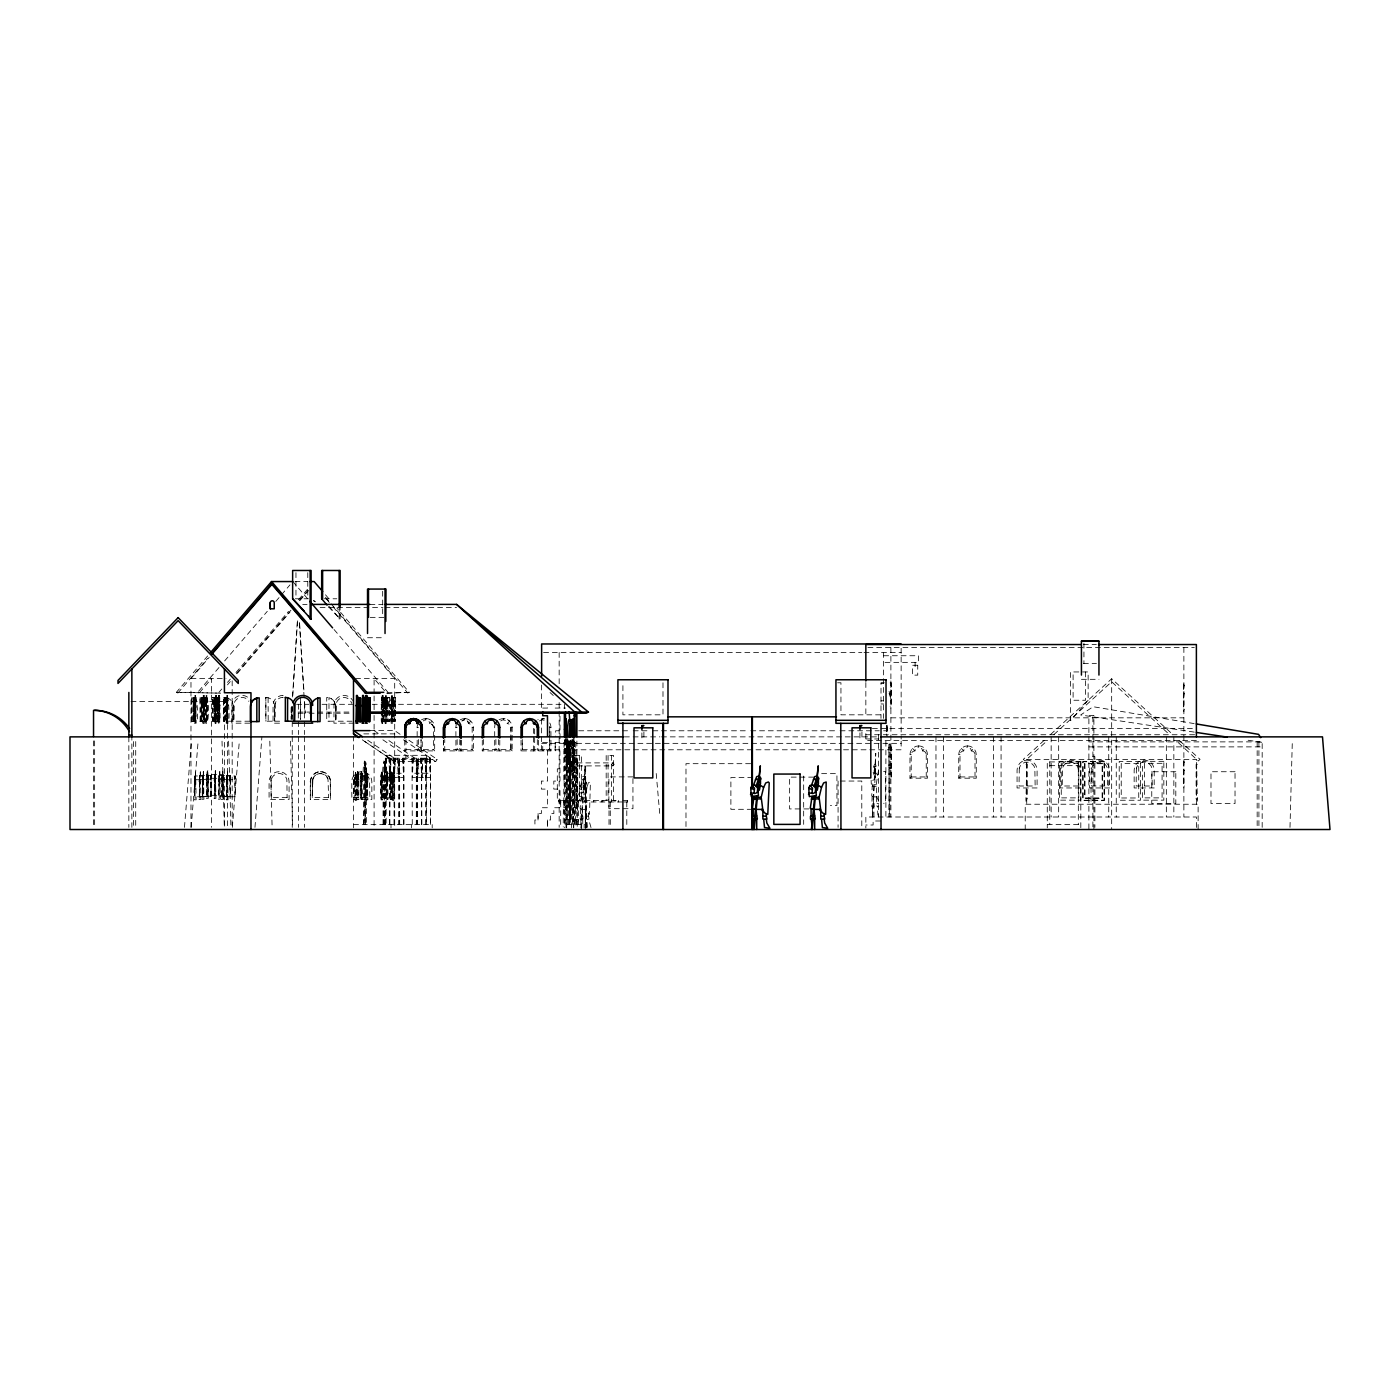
<?xml version="1.0" encoding="UTF-8"?>
<svg xmlns="http://www.w3.org/2000/svg" width="1400" height="1400" viewBox="0 0 1400 1400"><rect width="100%" height="100%" fill="white"/><g stroke="black" fill="none" stroke-linecap="round" stroke-linejoin="round"><path stroke-width="0.75" stroke-dasharray="5 3.75" d="M585.707 781.41L585.673 778.907L584.36 778.907M585.655 771.12L585.673 765.835L585.497 792.242C585.27 806.523 584.867 774.41 585.62 790.195L585.567 788.742M585.34 829.517L585.48 795.883M193.095 706.195C194.775 681.327 199.832 716.538 196.56 721.21L193.095 721.21M194.442 705.512L195.633 695.38L196.175 723.17L194.32 723.17L194.32 705.39L196.56 705.512M194.303 782.023L195.597 772.012L196.157 799.803L194.303 799.803L195.597 772.012M195.072 705.39L195.633 695.38M199.062 781.76L200.357 771.75L200.918 799.54L199.062 799.54L200.357 771.75M202.072 781.462L203.367 771.452L203.928 799.242L202.072 799.242L202.912 778.767M202.755 705.512L202.668 702.8M202.93 706.195L203.403 697.428L203.403 723.17M203.403 705.39L203.945 695.38L202.825 701.365M205.748 701.365L206.885 695.38L207.428 723.17L205.572 723.17L205.59 702.8M206.325 705.39L206.885 695.38M208.303 777.962L208.32 798.332L206.482 798.332C206.202 765.625 208.53 757.067 208.075 796.512L199.412 796.512L199.553 775.863L207.865 775.722L207.987 778.837M207.655 779.485L207.655 778.505M210.665 796.215L210.665 778.207M210.735 779.188L210.7 777.315M213.745 706.58L214.112 698.11L215.74 697.812L215.722 723.17M214.077 780.553L215.373 770.543L215.933 798.332L214.077 798.332L215.373 770.543M215.25 721.595L215.25 697.428L216.773 697.34L216.825 723.17L214.97 723.17L215.005 702.8M215.25 706.58L215.058 700.385M215.075 777.298L215.145 795.305M215.722 705.39L216.282 695.38L215.215 699.702M216.685 706.58L217.035 698.11L218.662 697.812L218.645 723.17M218.138 699.702L219.205 695.38L219.748 723.17L217.91 723.17L217.928 702.8M218.645 705.39L219.205 695.38M218.487 781.462L219.782 771.452L220.325 799.242L218.487 799.242L219.782 771.452M221.498 781.76L222.793 771.75L223.335 799.54L221.498 799.54L222.793 771.75M222.688 777.298L222.67 795.305L223.072 777.298M226.345 705.512L226.31 700.385M226.502 706.58C227.36 678.738 230.3 719.793 228.48 721.21M226.257 782.023L227.553 772.012L228.095 799.803L226.257 799.803L227.08 777.017M226.975 705.39L227.535 695.38L226.345 703.308M226.993 799.803L227.08 778.207M227.588 705.512L228.025 697.34M230.09 778.505L230.09 796.512M234.85 796.775L234.85 778.767M234.92 779.747L235.043 775.985L226.8 775.985L226.59 796.775L235.252 796.775L235.043 777.245M356.703 798.14L354.567 798.14C353.658 799.33 354.445 760.27 356.685 780.238M358.523 774.9L357.053 773.815L356.808 800.1L354.953 800.1L355.512 772.293L356.632 778.295M362.442 797.195L360.308 797.195L360.745 773.325L362.215 774.392M361.252 771.347L362.547 799.137L360.692 799.137L361.252 771.347L362.39 777.35M361.445 799.137L361.463 778.767M361.55 781.497L361.533 776.352M363.475 824.512L363.475 775.827C361.988 763.508 366.642 752.325 366.502 772.782M364.088 824.512L364.805 762.947L366.17 764.785M365.015 771.942L365.12 824.512M367.797 797.843L365.662 797.843L366.1 773.972L367.57 775.058M366.608 772.012L367.902 799.803L366.047 799.803L366.608 772.012L367.727 777.997M382.9 799.803L381.045 799.803C380.205 765.31 383.565 761.548 382.795 797.843L380.66 797.843C381.5 800.503 378.91 766.395 382.655 776.335M381.238 709.485L381.675 697.392L383.162 698.477M381.797 799.803L381.815 779.433M382.41 702.852L382.392 723.222M381.902 782.145L381.605 772.012M382.498 705.565L382.935 695.415L381.902 696.762L381.64 709.38M383.075 824.512L383.075 776.178C381.43 764.61 386.295 751.678 386.085 772.468M383.688 824.512L383.88 760.97M384.16 706.23C382.515 695.415 388.623 695.957 386.575 706.615M384.58 824.512L384.685 768.653M385.648 706.23L385.77 702.852M388.15 797.195L386.015 797.195C385.507 799.75 385.42 762.178 388.08 777.35M386.942 771.347L388.255 799.137L386.4 799.137L386.942 771.347L388.132 779.275M387.52 706.23L387.87 697.778L389.498 697.48L389.375 708.452M387.257 781.497L387.17 778.767M389.025 706.23L389.498 697.48M390.092 781.865L391.387 771.855L391.755 798.14L393.89 798.14C395.658 797.142 392.963 756.648 391.755 782.442L393.89 782.442M390.723 709.485C389.322 700.367 393.033 689.798 392.683 706.615M390.863 779.275L390.845 799.645M390.95 781.988L391.002 774.778M392.892 800.1L392.91 779.73M392.998 782.442L392.963 777.315M393.627 706.23L393.977 697.778L395.605 697.48L395.483 708.452M395.132 706.23L395.605 697.48M565.985 827.61L567 738.71M566.86 764.418L566.738 752.762A44.992 2.467 -90 0 1 566.983 741.913M586.548 827.855L586.548 824.512L566.09 824.512L566.265 760.2A16.293 0.893 -90 0 1 566.895 748.668L567.017 746.428A16.293 0.893 -90 0 1 567.105 742.49M567.577 819.508L567.508 760.2A16.293 0.893 -90 0 1 568.137 748.668L567 748.405M567.613 746.883L567.087 754.67M567.577 764.365L568.26 746.428A16.293 0.893 -90 0 1 568.347 742.49M567.245 752.483L567.683 743.365M569.887 764.418L569.905 760.655L570.01 824.512L570.133 763.858L568.75 763.7L568.75 752.762A44.992 2.467 90 0 1 568.995 741.913M569.222 763.98L569.293 754.233A39.305 2.152 -90 0 1 569.66 740.495L569.887 746.883M569.485 764.295L569.555 755.51A34.387 1.89 90 0 1 570.045 740.093M569.73 763.98L569.712 753.812A40.95 2.24 -90 0 1 570.097 739.48M570.133 763.858L570.08 753.183A43.4 2.38 -90 0 1 570.308 742.7M585.812 810.197L586.11 782.005L586.075 814.433L585.9 812.77L585.742 809.392L587.51 827.54L588.613 827.54M585.462 799.032L585.322 796.617M585.13 794.517L585.55 792.242M585.305 785.242L585.585 776.055M194.495 701.365L194.6 721.21M202.773 703.308L202.72 700.385M202.843 778.872L203.367 771.452M202.982 779.1L203.105 775.985L194.862 775.985L194.653 796.775L203.315 796.775L203.298 778.767M205.66 700.385L205.852 721.21M205.87 703.92L206.325 697.428L206.325 723.17M207.725 778.837L207.69 777.613M215.268 704.305L215.74 697.812M215.145 777.63L215.093 776.405M217.98 700.385L218.173 721.595M218.19 704.305L218.662 697.812M222.74 777.63L222.705 776.405M230.16 778.837L230.3 775.722L222.04 775.722L221.83 796.512L230.493 796.512L230.44 779.485M355.828 780.238L356.265 772.293M357.875 779.782C358.243 751.782 355.67 801.308 357 799.645L358.855 799.645L358.855 781.865L356.615 781.988M366.922 779.94L367.36 772.012M385.665 703.972L385.822 700.438M385.875 703.36L385.928 701.418M387.275 779.275L387.223 776.352M391.93 700.438L391.965 709.485M391.983 703.36L391.65 695.415L392.84 703.36M566.86 760.655L566.93 757.137M566.895 760.847L567.053 754.128M568.365 746.883L568.558 740.355M365.12 772.468L365.225 765.258M585.428 786.258L585.55 778.925L585.392 779.8M585.428 781.41L585.06 778.907M1289.995 827.365L1292.322 741.178M384.808 765.503L384.685 776.3L383.688 776.3M194.653 701.803L194.565 699.702M207.742 778.225L207.865 775.722L207.952 777.718M210.752 777.928L210.875 775.425L202.615 775.425L202.423 796.215L211.085 796.215L211.067 778.207M215.145 701.365L215.145 698.303M218.067 701.365L218.067 698.303M215.162 777.017L215.285 774.515L215.39 777.017M222.758 777.017L222.88 774.515L207.025 774.515L206.815 795.305L223.09 795.305L223.09 778.278L207.567 778.278M227.115 777.315L227.553 772.012M227.01 779.747L227.29 775.425L219.03 775.425L218.82 796.215L227.483 796.215M230.178 778.225L230.3 775.722L230.405 778.225M234.938 778.488L235.043 775.985L235.252 779.747L227.343 779.747M355.512 772.293L355.81 798.14M357.56 771.855L357.858 797.685M361.62 777.35L362.005 771.347M382.55 701.418L382.935 697.392M381.973 777.997L382.34 772.012M385.717 701.855L386.295 695.415L386.733 703.36M387.31 777.35L387.695 771.347M391.02 777.84L391.387 771.855M393.067 778.295L392.683 772.293L393.75 776.633M567.718 743.75L567.805 740.355M365.19 769.335L365.82 760.97M581.997 809.392L580.038 808.255L581.613 795.935C585.253 797.352 584.517 789.11 581.63 793.538L581.455 788.218L579.915 785.505L581.718 784.98L583.345 788.218M565.653 739.567L565.582 757.523L565.653 756.017M573.282 756.017L573.212 757.523L573.282 739.567M585.673 781.515L585.567 786.258L585.48 784.7M872.637 780.343L874.23 779.712L875.77 753.322L874.825 782.95L873.005 783.405L872.218 786.52L871.727 795.725L873.32 796.863M872.707 817.005L874.37 783.352M872.322 817.005L874.003 783.352M581.157 796.617L579.477 796.617L578.988 794.517L579.915 785.505M386.4 758.222L385.578 773.238L398.562 773.238L399.385 758.222L399.438 824.512M386.627 758.222L385.578 777.49L398.562 777.49L399.63 758.222L399.683 824.512M389.83 773.238L390.652 758.222M390.933 758.222L389.83 777.49L388.815 758.222M390.11 777.49L391.178 758.222M394.31 773.238L395.132 758.222M394.31 777.49L395.412 758.222M413.088 758.222L412.265 773.238L416.517 773.238L417.34 758.222L417.392 824.512M413.332 758.222L412.265 777.49L416.517 777.49L417.567 758.222L417.62 824.512M417.62 773.238L418.442 758.222M417.62 777.49L418.688 758.222M421.873 777.49L422.94 758.222L421.838 777.49L420.543 758.222M426.895 758.222L426.072 773.238L425.32 758.222M427.14 758.222L426.072 777.49L425.023 758.222M580.86 827.872L582.82 795.883M583.1 792.242L584.972 765.835L583.572 792.242M581.245 829.517L583.275 795.883M291.812 707.77L291.655 713.23L292.005 707.875M292.495 697.008L297.447 619.465M292.775 695.695L297.588 620.322M384.877 766.885L385.385 760.97M194.74 700L194.653 698.425M202.895 699.702L203.21 697.34L203.63 703.308M205.817 699.702L206.01 697.62M203.018 777.98L203.105 775.985L203.227 778.488M215.18 776.51L215.285 774.515M222.775 776.51L222.88 774.515L223.002 777.017M227.132 776.528L227.343 775.565L227.412 777.928M361.69 775.67L362.005 773.325M385.787 700.035L386.295 695.415M392.105 699.755L392.402 697.392M387.38 775.67L387.695 773.325M393.137 776.633L393.435 772.293M874.895 766.395L873.635 773.745M585.445 810.005L585.41 816.69L585.27 808.815M254.975 827.365L261.905 736.872M184.468 827.365L191.468 741.178M191.153 827.365L198.135 741.178M232.348 827.365L239.33 741.178M583.905 778.925L582.365 786.258M878.745 801.185L877.03 797.685L876.19 784.77L878.483 770.403M585.27 816.077L585.34 819.105L585.48 815.815M385.035 764.785L385.385 762.947L384.387 762.947L384.685 824.512M249.865 721.21L233.765 721.21L234.132 703.308A8.05 8.032 -90 0 1 248.85 701.365M275.345 703.308L275.047 721.21L283.098 721.21M287.158 797.51L271.005 797.51L271.285 779.608A8.05 8.032 -90 0 1 286.877 779.608L287.105 797.51M271.075 781.812L271.355 779.608M328.685 797.51L312.217 797.51L312.498 779.608A8.05 8.032 -90 0 1 328.02 779.608L328.615 797.51M312.27 781.812L312.795 779.608A8.05 8.032 -90 0 1 328.387 779.608L328.685 781.812M312.865 779.608L312.27 797.51M352.03 721.21L335.86 721.21L336.227 703.308A8.05 8.032 -90 0 1 351.68 703.308M354.078 779.608L353.727 797.51L369.88 797.51L369.53 779.608A8.05 8.032 -90 0 0 354.007 779.608M194.827 698.6L194.88 697.34L195.09 698.425M204.662 698.985C197.4 691.548 204.278 721.21 201.425 721.21L207.812 721.21C210.998 689.115 201.162 691.163 204.347 721.21M215.303 698.425L215.53 697.34L215.67 701.803M218.225 698.425L219.695 697.34L220.15 721.21L218.015 721.21M210.91 776.773L210.875 775.425L210.998 777.928M226.975 723.17L226.993 697.812L225.487 697.812L224.998 721.595L226.993 721.595M226.748 698.985L226.993 697.812M356.037 775.355L356.265 774.27M358.085 774.9L358.312 773.815M385.892 698.653L386.295 697.392M382.13 775.058L382.34 773.972M391.195 799.645L391.387 773.815L390.145 773.815L389.707 781.988L391.947 781.865L391.877 776.86M393.225 775.355L393.435 774.27M365.453 764.628L365.82 762.947M871.133 780.343L871.273 784.105L872.637 784.105M578.988 794.517L579.337 792.872L581.157 792.872M580.825 785.242L582.75 776.633L584.08 776.055M586.005 813.697L585.812 816.077M586.985 787.343L585.497 797.282L586.512 810.197L589.505 814.433L590.38 782.915L589.855 782.005L588.28 782.933L586.985 787.343L584.605 784.91L585.375 781.515M565.267 769.142L569.625 758.625L565.372 771.155M572.898 770.595L577.255 758.082M586.005 827.54L586.005 816.218M194.95 721.21L195.072 697.428L195.072 723.17M196.123 697.34L195.685 721.21M204.452 697.34L204.015 721.21M207.375 697.34L206.938 721.21M219.695 697.34L219.258 721.21M202.562 775.565L202.825 799.242M207.778 770.543L206.482 780.553M206.972 774.655L207.235 798.332M218.977 775.565L219.24 799.242M385.543 695.415L385 709.38M385.858 709.485L386.137 697.48L386.102 723.222M391.65 695.415L391.108 709.38M392.402 695.415L392.21 705.442M367.36 773.972L366.905 797.843M392.683 772.293L392.892 782.32M874.913 773.745L875.84 766.378M873.95 817.005L873.95 806.365M583.923 786.258L584.605 784.91M362.338 739.83L394.502 761.617L435.697 761.617L437.203 759.395L396.007 759.395L394.502 761.617L362.408 739.9M873.355 804.178L873.67 797.492M582.015 816.69L582.418 810.005M176.383 692.335L220.36 693.14L176.383 692.335L207.638 655.97M177.8 693.14L207.62 658.42M190.977 827.33L190.977 678.597L209.195 657.387M218.977 667.538L197.662 692.335L199.08 693.14L211.575 678.597L211.575 827.33M224.648 660.923L267.277 611.327M275.8 601.405L280.053 596.435M281.47 594.79L289.993 584.867M218.942 692.335L221.795 689.028M227.465 682.413L230.318 679.105M236.005 672.49L288.558 611.327M298.498 599.742L308.438 588.175M236.373 673.697L291.025 610.102M299.425 600.32L307.825 590.538M227.465 684.88L230.3 681.572M237.405 673.295L289.975 612.115M299.915 600.548L308.438 590.625M421.523 719.775A8.768 8.75 -90 0 1 434.648 727.352L434.683 750.89L404.74 750.89L405.983 749.648L405.983 739.515M464.695 719.845L464.642 718.602A8.768 8.75 90 0 1 470.873 721.157L468.44 723.608A3.762 3.745 0 0 0 461.965 720.947A3.762 3.745 0 0 1 468.44 723.608A3.762 3.745 0 0 1 472.133 727.352L473.445 727.352L473.392 750.89L443.502 750.89L443.502 740.197M443.502 750.89L444.745 749.648L444.745 739.515M500.727 720.947A3.762 3.745 0 0 1 507.133 723.608L509.635 721.157A8.768 8.75 90 0 0 503.44 718.602L503.44 719.845M499.03 719.775A8.768 8.75 -90 0 1 512.155 727.352L512.19 750.89L482.248 750.89L483.508 749.648L483.577 739.515M549.745 722.977A8.768 8.75 -90 0 1 550.918 727.352L550.952 750.89L521.01 750.89L522.253 749.648L522.253 739.515M533.452 750.89L534.695 749.648L534.625 727.352M918.733 745.885A8.768 8.768 0 0 1 927.483 754.653L927.483 778.19L909.965 778.19L909.965 754.653A8.768 8.768 0 0 1 918.733 745.885L918.733 747.145A3.762 3.762 0 0 1 922.477 750.89L924.928 748.457M909.965 778.19L911.208 776.947L911.208 754.653A3.762 3.762 0 0 1 914.97 750.89A3.762 3.762 0 0 1 918.733 747.145M967.505 745.885A8.768 8.768 0 0 1 976.273 754.653L976.273 778.19L958.738 778.19L958.738 754.653A8.768 8.768 0 0 1 967.505 745.885L967.505 747.145A3.762 3.762 0 0 1 971.267 750.89L973.7 748.457M958.738 778.19L959.998 776.947L959.998 754.653A3.762 3.762 0 0 1 963.743 750.89A3.762 3.762 0 0 1 967.505 747.145M872.13 796.303L871.832 806.593L872.83 806.593M1044.172 740.337L1023.278 759.395L1025.045 760.935L1047.568 740.355M1050.595 734.475L1111.67 678.773L1172.745 734.475M1053.92 734.545L1111.67 681.782L1169.42 734.545M876.295 786.222L874.212 786.52M580.545 808.815L580.178 819.105L581.403 819.105M874.597 766.395L873.285 767.27L875.035 763.543M585.602 798.753L583.082 799.032M374.098 693.77L374.098 678.597L386.61 693.14L409.29 692.335L336.858 608.02M386.61 693.14L409.29 692.335M581.962 779.8L583.555 778.925M872.48 785.505L873.933 784.735M878.745 803.705L877.03 803.565M571.043 770.262C573.93 773.622 574.192 767.9 571.253 771.155M573.633 770.245L573.633 771.173M873.215 806.697L874.282 806.225L873.95 803.285M580.965 798.017L582.733 797.265M588.613 813.697L588.613 816.218L586.512 816.077M581.875 819.21L583.153 818.755L582.767 815.815M876.4 796.863L877.03 806.558L878.745 806.663M587.038 819.577L588.997 819.087L588.613 816.218M572.968 762.895L571.673 764.4L572.968 765.905L612.903 765.905L614.215 764.4L612.903 762.895L572.968 762.895L574.262 764.4L572.968 765.905M612.903 762.895L611.608 764.4L612.903 765.905M294.963 581.56L307.738 581.56M295.277 598.78L308.473 598.78M324.293 598.78L336.805 598.78M302.733 604.398L307.072 604.398M369.915 604.398L382.935 604.398M320.075 607.407L382.935 607.407M385.088 607.407L456.61 607.407M370.178 617.365L384.055 617.365M328.387 606.62L340.13 619.15L340.13 606.462M367.535 637.735L385.035 637.735M1083.303 644.543L1096.358 644.543M867.93 647.553L1194.305 647.553M543.585 652.452L861.84 652.452M864.01 652.452L901.145 652.452M883.61 655.742L918.505 655.742L918.505 662.358L883.61 662.358M1083.373 663.425L1096.445 663.355M190.977 678.597L225.995 678.597M355.565 678.597L394.695 678.597L394.695 713.282M1081.43 679.315L1098.947 679.315M890.89 680.96L890.89 708.75M837.602 682.78L840.945 682.78L840.945 714.822L881.02 714.822M884.345 682.78L881.02 682.78L880.985 718.392M890.137 682.92L891.398 682.92L891.398 706.79L890.137 706.79M880.985 683.27L883.61 683.27M1183.875 683.812L1183.875 711.602M1184.627 685.79L1183.368 685.79L1183.368 709.66L1184.627 709.66M890.89 690.97L891.398 691.093M1183.368 693.962L1184.627 693.822M283.062 695.38L283.098 695.38A10.01 10.01 -90 0 0 273.053 705.39L273.053 723.17L283.098 723.17M212.327 697.428L213.955 697.725L214.287 703.92L214.305 721.21L212.327 721.21L212.327 697.428L212.8 721.21M224.473 721.21L224.473 697.428L226.748 697.725A8.768 8.75 -90 0 1 233.223 706.195L233.223 721.21L223.58 721.21L223.58 697.428L225.207 697.725L225.557 706.195M274.68 706.195L274.68 721.21L265.842 721.21L265.842 697.428L265.93 721.21M283.027 697.34L283.098 697.34A8.05 8.032 -90 0 0 275.275 703.308M194.95 697.725L193.445 697.725L193.287 721.595M201.775 697.725L203.28 697.725M204.697 697.725L206.202 697.725M212.45 697.725L213.955 697.725M215.25 697.428L216.877 697.725L216.335 721.21M225.207 697.725L223.58 697.428M226.66 697.725L226.66 721.21M265.842 697.428L268.188 697.725A8.768 8.75 -90 0 1 274.592 706.195L274.592 721.21M388.08 706.615L387.713 698.163L384.51 697.778L384.352 721.648M387.87 697.778L389.375 697.778M393.977 697.778L395.483 697.778M191.8 721.595L191.678 697.812L193.287 698.11L193.655 706.58M200.13 721.595L199.99 697.812L201.617 698.11L201.985 706.58M202.93 697.812L204.54 698.11L202.93 697.812L203.053 721.595L204.907 721.595L204.82 697.428M382.725 723.222L382.725 697.847L384.352 698.163L384.703 706.615M392.21 723.222L392.21 697.847L393.82 698.163L394.188 706.615M191.678 697.812L193.287 698.11M199.99 697.812L201.617 698.11M214.112 698.11L215.617 698.11L215.617 721.595L213.745 721.595L213.832 697.428M217.035 698.11L218.54 698.11L218.54 721.595M225.365 698.11L226.852 698.11M382.725 697.847L384.352 698.163M386.102 697.847L387.713 698.163M392.21 697.847L393.82 698.163M880.985 700.822L883.61 700.788M131.005 701.558L227.412 701.558M880.985 703.955L883.61 703.99M296.59 704.305L308.945 704.305M322.053 704.305L352.59 704.305M372.243 704.305L562.572 704.305M204.89 705.512L202.65 705.39L202.65 723.17L204.505 723.17L204.418 697.812M205.572 705.39L207.812 705.512M214.97 705.39L217.227 705.512L217.227 721.21L215.093 721.21M217.91 705.39L220.15 705.512M228.48 705.512L226.223 705.39L226.223 723.17L228.078 723.17L227.535 695.38L227.412 827.383M233.765 705.512L233.835 721.21M335.86 705.512L335.93 721.21M381.238 705.565L383.477 705.442L383.408 700.438M386.838 702.852L386.75 705.565L384.615 705.565L385.053 697.392L385.49 705.565M390.723 705.565L392.963 705.442L392.945 702.852M542.727 708.067L547.558 708.067L547.47 704.305M555.17 708.067L560 708.067L560 704.305M563.798 708.067L565.565 708.067M298.078 712.075L315.507 712.075M317.678 712.075L352.537 712.075M298.2 713.23L306.915 713.23M309.085 713.23L316.05 713.23M317.8 713.23L352.66 713.23M890.89 717.832L1183.875 717.832M542.15 718.602L542.202 718.602A8.768 8.75 90 0 1 544.46 718.9A8.768 8.75 -90 0 0 537.775 719.775M425.863 719.845L425.933 718.602A8.768 8.75 90 0 1 432.127 721.157L429.678 723.608A3.762 3.745 0 0 0 423.22 720.947M542.133 719.845L542.202 718.602M383.373 721.262L381.238 721.262L381.238 711.445M384.16 721.262L386.75 721.262M387.52 721.262L389.498 721.262M392.858 721.262L390.723 721.262L390.723 711.445M191.678 721.595L193.655 721.595L193.567 697.428M199.99 721.595L201.985 721.595L201.898 697.428M216.685 721.595L218.662 721.595M382.725 721.648L384.703 721.648L384.632 697.48M386.102 721.648L388.08 721.648L387.993 697.48M392.21 721.648L394.188 721.648L394.118 697.48M249.83 723.17L231.822 723.17L231.822 705.39A10.01 10.01 -90 0 1 248.938 698.303M353.99 723.17L333.935 723.17L333.988 705.39A10.01 10.01 -90 0 1 352.642 700.385M418.425 739.515L418.355 749.648L417.183 750.89L417.148 727.352L418.425 727.352M434.683 727.352L433.37 727.352A3.762 3.745 0 0 0 429.608 723.608L429.678 723.608A3.762 3.745 0 0 1 433.44 727.352L433.44 749.648L434.683 750.89M457.117 739.515L457.188 749.648L455.945 750.89L455.892 727.352L457.188 727.352M512.19 727.352L510.877 727.352L510.877 749.648M550.952 727.352L549.64 727.352A3.762 3.745 0 0 0 549.57 726.39M872.375 728.403L1194.217 728.403M369.985 730.625L394.695 730.625L401.783 735.42M559.16 730.782L555.66 730.782L555.66 736.278M578.76 730.782L631.015 730.782M633.202 730.782L650.615 730.782M652.803 730.782L659.33 730.782M661.5 730.782L748.615 730.782M750.785 730.782L837.883 730.782M840.07 730.782L879.253 730.782M883.61 730.782L887.128 730.782M363.808 733.88L394.695 733.88M865.847 734.738L1196.388 734.738M624.365 736.872L659.907 736.872M661.483 736.872L878.57 736.872M865.847 738.955L878.903 738.955M1196.388 740.582L865.847 740.582L865.847 730.38M1088.885 741.878L1262.17 741.878L1262.17 829.517M547.558 742.455L542.727 742.455L542.727 750.715L547.558 750.715L547.558 781.077L541.363 781.077L541.363 789.093L547.558 789.093L547.558 807.73L541.363 807.73L541.363 813.488L538.02 813.488L538.02 819.997M547.418 819.997L547.418 827.61L547.33 819.997L550.532 819.997L550.462 813.488L553.875 813.488L553.805 807.73L560 807.73L560 789.093L553.805 789.093L553.805 781.077L560 781.077L559.913 750.715L555.17 750.715L555.17 742.455L560 742.455L560 715.733M563.798 742.455L565.565 742.455M575.96 742.455L574.192 742.455L574.455 781.077M541.625 743.347L901.145 743.347M889.892 744.45L888.895 744.45L888.895 817.005M890.89 745.885L890.89 778.19M1088.885 746.883L1262.17 746.883M888.895 747.11L889.385 817.005M890.137 747.145L891.398 747.145L891.398 776.947L890.137 776.947M568.645 742.49A16.293 0.893 90 0 1 568.733 746.428L568.75 748.405L570.115 748.668A16.293 0.893 90 0 1 570.745 760.2L570.675 819.508L570.78 764.242L569.52 764.242A32.55 1.785 -90 0 0 569.135 741.387M405.983 749.648L433.44 749.648M444.745 749.648L472.185 749.648L473.445 750.89M483.508 749.648L510.948 749.648L512.19 750.89M522.253 749.648L549.692 749.648L550.952 750.89M565.565 750.715L563.798 750.715L563.798 781.077L565.635 781.077L565.635 789.093L563.798 789.093L563.798 807.73L565.635 807.73L565.635 813.488M566.615 750.645L567.613 750.645M567.753 738.71L568.137 750.645L569.327 751.1M574.192 750.715L575.96 750.715L575.96 781.077L574.122 781.077M890.137 750.89L891.398 750.89M890.137 754.653L891.398 754.653M909.965 754.653L911.208 754.653M922.477 750.89A3.762 3.762 0 0 1 926.24 754.653L927.483 754.653M958.738 754.653L959.998 754.653M971.267 750.89A3.762 3.762 0 0 1 975.012 754.653L976.273 754.653M385.332 824.512L385.332 755.317L426.37 755.317L430.623 758.222L430.623 824.512M574.053 755.387L581.35 755.387L581.35 800.468M564.392 756.017L566.475 756.017L566.545 757.523L564.83 757.523L564.83 740.145M1092.892 756.648L1094.888 756.648L1094.888 827.383M385.332 758.222L430.623 758.222M1183.875 760.148L1183.875 787.955M570.01 760.637L568.628 760.637L568.628 810.722L570.01 810.722M576.17 761.653L571.462 761.653L571.462 772.678L576.17 772.678M1080.818 761.915L1047.27 761.915L1047.27 827.855M1184.627 762.125L1183.368 762.125L1183.368 785.995L1184.627 785.995M1026.725 762.405L1025.972 801.22M1196.615 762.405L1197.368 801.22M568.663 763.595L566.668 763.595L566.668 827.855M574.735 824.512L574.753 763.7L571.585 763.595L571.515 752.762A44.992 2.467 -90 0 0 571.27 741.913M750.628 763.683L685.983 763.683L685.983 827.4M567.472 764.242L566.23 764.242A32.55 1.785 -90 0 1 566.615 741.387M565.863 764.418L573.265 764.295L573.195 755.51A34.387 1.89 -90 0 0 572.705 740.093M1025.972 764.295L1027.215 764.295L1027.215 798.962L1025.972 798.962M1197.368 764.295L1196.125 764.4L1196.125 798.962L1197.368 798.962M1049.773 765.66L1078.315 765.66M875.262 766.378L876.085 766.378A3.657 1.82 -90 0 0 875.385 764.137M890.89 767.865L888.895 767.918L890.89 768.163M559.16 768.863L557.305 768.863L557.305 800.66L619.71 800.468M1183.368 770.298L1184.627 770.175M883.61 771.505L885.465 771.505L885.465 803.303L883.61 803.303M310.328 799.47L310.275 781.69A10.01 10.01 -90 0 1 320.285 771.68L320.6 771.68A10.01 10.01 -90 0 1 330.61 781.69L330.61 799.47L310.275 799.47M1092.892 771.82L1091.038 771.82L1091.038 803.617L1092.892 803.617M821.642 773.64L836.938 773.64L836.938 805.455L830.392 805.455M363.475 775.827L364.98 775.827L364.98 824.512M384.72 775.827L386.225 775.827L386.12 824.512M364.088 775.968L366.625 776.178L366.52 824.512M383.075 776.178L384.58 776.178M384.387 762.947L385.105 775.968L386.12 775.968L386.19 771.942M364.805 762.947L365.523 776.3L366.52 776.3L366.398 765.503M911.208 776.947L926.24 776.947L927.483 778.19M959.998 776.947L975.012 776.947L976.273 778.19M813.68 777.122L789.635 777.122L789.635 808.92L813.68 808.92M752.745 777.508L730.887 777.508L730.887 809.305L752.745 809.305M211.015 796.215L211.015 779.188L203.157 779.188L203.105 777.245M219.572 779.188L227.483 779.188L227.483 778.207M200.148 779.485L208.075 779.485M222.582 779.485L230.493 779.485L230.493 778.505M195.405 779.747L203.315 779.747M840.227 781.043L861.788 781.043L861.788 827.155M386.4 781.358L387.152 799.137M310.275 781.69L310.608 781.69A10.01 10.01 -90 0 1 320.6 771.68M320.285 771.68A10.01 10.01 -90 0 1 330.295 781.69L330.61 781.69M360.308 781.497L362.442 781.497L362.53 778.767M386.015 781.497L388.15 781.497L388.238 778.767M312.217 781.812L312.585 797.51M381.99 774.935L382.148 782.023L382.83 777.017M354.953 782.32L355.705 800.1M355.898 775.233L356.808 782.32M365.662 782.145L367.797 782.145L367.885 779.433M380.66 782.145L382.795 782.145M393.085 775.233L393.243 782.32L393.925 777.315M354.567 782.442L356.703 782.442L356.79 779.73M874.3 784.77L876.19 784.77M1078.35 785.995L1062.233 785.995L1062.513 768.093A8.05 8.05 0 0 1 1078.053 768.093L1078.35 770.298M872.218 786.52L873.845 786.52M579.303 788.288L581.298 789.688M585.165 788.288L585.34 789.688L585.218 785.505M574.122 789.093L575.96 789.093L575.96 807.73L574.122 807.73M873.705 796.863L876.977 796.863M583.188 797.282L585.725 797.282M356.615 797.685L358.75 797.685M389.707 797.685L391.842 797.685M580.633 799.032L582.628 799.032M390.092 799.645L391.947 799.645M393.995 800.1L392.14 800.1L391.947 781.865M622.702 800.468L628.81 800.468L628.81 801.972L623.735 801.972M622.37 801.972L558.688 801.972L558.688 800.468M582.452 809.392L586.442 809.392M565.81 813.488L564.13 813.488L564.13 807.73M573.93 813.488L575.61 813.488M878.745 815.028L877.852 815.028L877.468 807.065M565.863 819.508L578.025 819.508L578.025 824.512M564.322 819.997L565.985 819.997M880.617 820.995L873.11 820.995L873.11 825.003L865.847 825.003M353.5 824.512L432.197 824.512L432.197 827.855M1047.27 824.512L1080.818 824.512M1194.235 732.113L1080.642 714.98L1093.155 706.72L1194.148 723.59M1248.135 740.25L1263.868 742.613M875.472 772.398L877.415 774.83M580.545 816.077L581.543 816.69M382.918 739.83L415.1 761.617L416.605 759.395L388.273 740.215M408.87 740.215L437.203 759.395M403.498 739.83L435.697 761.617M374.098 730.625L381.185 735.42M367.675 740.215L396.007 759.395M385.332 755.317L389.585 758.222M1179.168 740.337L1200.062 759.395L1198.295 760.935L1175.79 740.355M550.06 692.562L553.28 695.503M961.31 748.457L963.743 750.89M912.52 748.457L914.97 750.89M421.067 749.648L421.067 739.515L420.998 749.648L422.24 750.89L422.293 740.197M583.468 786.258L582.767 784.7M325.483 594.79L331.17 601.405M325.483 597.24L329.752 602.192M331.17 603.855L407.89 693.14M326.043 598.692L331.642 605.202M333.06 606.847L394.695 678.597M329.35 606.62L340.13 619.15M292.845 581.56L308.473 599.742M334.04 629.51L388.01 692.335M591.01 827.54L588.613 819.192M874.528 773.745L873.95 772.17M585.637 784.91L585.847 787.343M385.385 762.947L386.015 769.335M583.782 788.742L584.378 790.195L584.955 785.4M568.75 748.405L568.855 748.668A16.293 0.893 90 0 1 569.503 760.2L569.52 764.242M569.17 749.962L569.503 752.483M568.137 750.645L568.89 764.418M391.16 697.392L391.598 713.405M382.935 695.415L383.25 699.755M382.183 695.415L382.725 705.442M381.675 697.392L382.13 713.405M392.192 774.27L392.63 798.14M390.652 771.855L391.037 774.778M391.387 773.815L391.703 776.178M390.145 773.815L390.582 797.685M386.453 773.325L386.89 797.195M381.098 773.972L381.535 797.843M366.1 773.972L366.537 782.145M360.745 773.325L361.2 797.195M358.312 771.855L358.68 777.84M357.053 773.815L357.49 781.988M355.005 774.27L355.442 782.442M226.782 695.38L227.098 699.702M226.782 697.34L226.993 698.425M218.452 695.38L218.995 723.17M218.452 697.34L218.89 705.512M216.282 695.38L216.825 705.39M215.53 695.38L216.072 723.17M206.133 695.38L206.57 705.512M206.133 697.34L206.553 703.308M203.945 695.38L204.505 705.39M203.21 695.38L203.752 723.17M194.88 695.38L195.195 699.702M226.8 775.985L226.975 777.875M222.04 775.722L222.25 799.54M199.605 775.722L199.815 799.54M194.862 775.985L195.055 799.803M873.11 772.468L874.44 775.705M364.315 760.97L365.12 776.178M874.79 776.212L875.28 777.665L875.753 772.87M889.07 691.372L890.89 696.745M889.07 693.385L890.89 698.74M392.332 698.163L392.543 700.42M386.225 698.163L386.435 700.42M382.848 698.163L383.145 702.24M216.895 697.62L217 698.6M215.373 697.725L215.582 700M203.053 698.11L203.403 706.58M200.13 698.11L200.48 721.595M191.8 698.11L192.15 721.595M585.847 819.577L585.812 811.528M656.215 773.5L659.785 814.433M585.235 808.255L585.322 809.392M580.65 819.105L581.07 824.582M586.215 827.54L586.005 819.192M569.538 751.835L569.66 754.67M217 698.425L217.088 700M204.68 698.425L204.768 700.385M585.62 776.65L585.707 778.907M299.635 623.788L304.045 692.685M304.588 701.312L305.148 713.23L304.308 700M299.373 622.475L304.168 697.847M872.218 806.593L872.567 812.053M429.555 758.222L430.395 773.238L417.392 773.238L416.57 758.222L416.517 824.512M429.328 758.222L430.395 777.49L417.392 777.49L416.342 758.222L416.29 824.512M424.795 758.222L425.845 777.49M420.77 758.222L421.645 773.238M402.868 758.222L403.69 773.238L399.438 773.238L398.615 758.222M402.64 758.222L403.69 777.49L399.438 777.49L398.387 758.222L398.562 824.512M397.267 758.222L398.335 777.49M393.26 758.222L394.135 773.238M393.015 758.222L394.135 777.49M569.695 754.128L569.782 757.523M568.942 740.355L569.03 743.75M385.945 698.355L386.102 705.442M383.32 698.355L383.197 704.358M367.745 774.935L367.78 779.94M362.39 774.288L362.425 779.275M358.697 774.778L358.733 779.782M357.945 774.778L358.102 799.645M227.168 698.303L227.168 701.365M217.088 699.702L217.175 701.803M204.768 699.702L204.838 702.188M195.265 698.303L195.265 701.365M269.797 741.178L272.125 827.365M228.602 741.178L230.93 827.365M222.023 741.178L224.35 827.365L224.42 694.925M290.447 741.178L292.635 827.365M570.657 760.655L569.992 746.428A16.293 0.893 -90 0 0 569.905 742.49M569.817 757.137L569.852 760.847M569.065 743.365L569.1 747.075M230.475 777.613L230.422 778.837M227.255 700.385L227.203 703.308M227.465 777.315L227.412 778.54M223.055 776.405L223.02 777.63M217.157 701.365L217.21 703.92M215.915 701.365L215.74 706.195M215.46 776.405L215.407 777.63M211.05 777.315L211.015 779.188M204.838 701.365L204.89 704.305M195.352 700.385L195.423 723.17M585.288 819.105L585.322 824.582M574.753 763.7L574.683 753.183A43.4 2.38 -90 0 0 574.438 742.7M574.613 763.858L574.543 753.812A40.95 2.24 90 0 0 574.157 739.48M574.122 763.858L574.053 753.812A40.95 2.24 -90 0 0 573.65 739.48M574.035 763.98L573.965 754.233A39.305 2.152 -90 0 0 573.405 736.628M573.528 763.98L573.51 752.762A44.992 2.467 -90 0 0 573.265 741.913M569.153 746.883L569.135 750.645M383.355 703.36L383.215 706.615M358.838 779.275L358.75 781.988M227.307 702.8L227.325 723.17M217.21 703.308L217.227 706.195M215.95 703.308L215.968 705.512M215.477 777.298L215.477 795.305L215.407 778.278M204.873 703.308L204.907 706.58M195.405 702.8L195.423 705.39M1258.915 741.878L1258.915 829.517M1257.165 741.878L1257.165 829.517M1198.12 829.517L1198.12 804.23L1025.22 804.23L1025.22 829.517M1196.615 804.23L1196.615 759.395L1026.725 759.395L1026.725 804.23M1196.388 827.435L1196.388 817.005L865.847 817.005L865.847 828.012M1183.875 647.553L1183.875 817.005M1173.847 736.89L1173.847 817.005M1166.34 736.89L1166.34 817.005M1116.255 736.89L1116.255 817.005M1111.67 678.773L1111.67 829.517M1108.748 736.89L1108.748 817.005M1093.89 829.517L1093.89 715.435L1088.885 715.435L1088.885 829.517M1092.892 716.835L1092.892 827.383M1085.612 671.947L1085.612 700.245L1073.1 700.245L1073.1 671.947M1083.932 643.178L1083.932 663.425M1080.818 761.407L1080.818 827.855M1078.315 761.915L1078.315 824.512M1058.663 736.89L1058.663 817.005M1051.155 736.89L1051.155 817.005M1049.773 761.915L1049.773 824.512M1001.07 736.89L1001.07 817.005M993.562 736.89L993.562 817.005M975.012 754.653L975.012 776.947M943.477 736.89L943.477 817.005M935.97 736.89L935.97 817.005M926.24 754.653L926.24 776.947M915.11 662.358L915.11 666.61M901.145 648.288L901.145 739.025M901.145 741.142L901.145 749.788L541.625 749.788L541.625 717.343M890.89 647.553L890.89 817.005M889.892 743.558L889.892 817.005M887.163 725.235L887.163 733.95M887.075 726.705L887.128 736.278M886.602 725.235L886.567 735.298M886.41 726.705L886.41 735.298M885.885 741.23L885.885 817.005M883.61 652.452L883.61 718.392M878.378 734.738L878.378 817.005M865.847 682.517L865.847 717.5M861.928 732.06L861.928 738.343L859.933 738.343L859.933 732.06M838.075 781.043L838.075 827.312M803.67 776.055L803.67 824.39M662.988 682.78L662.988 714.822L622.913 714.822L622.913 682.78M643.895 732.06L643.895 738.343L641.9 738.343L641.9 732.06M627.62 800.468L627.62 801.972M626.798 801.972L626.798 827.4M618.538 800.468L618.538 801.972M614.95 800.468L614.95 801.972M613.497 800.468L613.497 755.387L606.183 755.387L606.183 800.468M611.608 755.387L611.608 800.468M611.275 800.468L611.275 801.972M610.278 801.972L610.278 827.4M609.017 801.972L609.017 826.945M608.072 755.387L608.072 800.468M602.822 800.468L602.822 801.972M601.51 800.468L601.51 801.972M593.758 800.468L593.758 801.972M585.988 800.468L585.988 801.972M585.673 785.4L585.673 788.148M585.48 818.895L585.48 827.155M584.675 800.468L584.675 801.972M584.133 824.512L584.133 827.855M582.767 818.895L582.767 827.155M581.718 824.512L581.718 827.855M579.477 755.387L579.477 800.468M578.76 800.468L578.76 801.972M578.48 801.972L578.48 826.945M577.553 760.077L577.553 810.163M577.168 760.077L577.22 827.4M576.887 741.003L576.887 827.365M576.52 760.077L576.66 810.163M576.38 819.508L576.38 824.512M575.697 742.455L575.697 750.715M575.925 755.387L575.925 800.468M575.61 781.077L575.61 789.093M575.61 807.73L575.435 819.997L573.755 819.997L573.755 827.61M575.26 819.997L575.26 827.61M574.455 789.093L574.455 807.73M574.105 739.567L574.035 824.512M573.423 740.145L573.423 757.523M573.58 763.595L573.545 827.855M573.265 764.295L573.265 824.512M572.863 739.567L572.863 756.017M572.46 740.145L572.46 757.523L574.175 757.523L574.105 756.017L572.04 756.017L572.04 739.567M571.83 761.653L571.585 827.855M569.538 760.637L569.52 824.512M569.327 760.637L569.485 824.512M569.222 824.512L569.03 760.637L568.663 827.855M567.788 800.468L567.788 801.972M567.367 741.108L567.315 826.945M566.475 739.567L566.545 757.523M565.793 740.145L565.793 757.523M565.215 739.567L565.303 781.077M565.303 789.093L565.303 807.73M565.128 801.972L565.128 827.4M564.795 800.468L564.795 801.972M564.358 704.305L564.358 708.628M564.392 739.567L564.497 827.61M564.06 742.455L564.06 750.715M564.13 781.077L564.13 789.093M563.395 800.468L563.22 826.945M560.7 801.972L560.7 827.4M559.895 800.468L559.895 801.972M559.16 652.452L559.16 685.09M559.16 702.485L559.16 827.347M555.24 742.455L555.24 750.715M541.625 685.02L541.625 708.767M538.545 740.197L538.51 750.89L537.267 749.648L537.32 739.515M538.09 813.488L538.09 819.997L534.887 819.997L534.975 827.61M533.4 750.89L533.4 727.352A8.768 8.75 -90 0 1 533.697 725.095M522.322 739.515L522.322 749.648M521.045 740.197L521.01 750.89M510.948 749.648L510.948 727.352A3.762 3.745 0 0 0 507.202 723.608M499.8 740.197L499.748 750.89L498.505 749.648L498.575 739.515M495.88 739.515L495.95 749.648L494.69 750.89L494.69 727.352A8.768 8.75 -90 0 1 494.952 725.095M482.3 740.197L482.248 750.89M472.185 727.352L472.115 749.648M461.037 740.197L461.037 750.89M461.002 740.197L461.002 750.89L459.742 749.648L459.812 739.515M443.537 740.197L443.537 750.89M430.395 758.222L430.395 824.512M426.37 755.317L426.37 824.512M426.072 758.222L426.142 824.512M425.845 758.222L425.845 824.512M421.645 758.222L421.838 824.512M421.592 758.222L421.592 824.512M412.037 758.222L412.265 824.512M411.6 824.512L411.6 827.855M405.86 755.317L405.86 758.222M404.74 740.197L404.775 750.89M403.918 758.222L403.918 824.512M403.69 758.222L403.69 824.512M395.605 710.447L395.483 721.262L393.627 721.262L393.627 710.535M395.132 710.535L395.132 721.262M394.695 715.435L394.695 827.855M394.363 758.222L394.31 824.512M394.135 758.222L394.082 824.512M393.697 697.847L393.82 708.837M393.697 710.832L393.82 721.648M393.243 782.32L393.243 800.1M392.963 705.442L392.858 713.405M392.963 715.312L392.963 723.222L391.108 723.222L391.108 711.358M392.683 710.92L392.683 721.648M391.965 711.445L391.965 721.262M391.86 705.442L391.86 713.335M391.86 715.312L391.86 723.222M391.598 715.383L391.598 721.262M391.002 824.512L391.002 827.855M390.11 758.222L389.882 824.512M389.83 758.222L389.585 824.512M389.498 710.447L389.375 721.262M389.025 710.535L389.025 721.262M387.59 697.847L387.713 708.837M387.52 710.535L387.713 721.648M387.502 781.358L387.502 799.137M386.855 705.442L386.75 713.405M386.855 715.312L386.855 723.222L385 723.222L385 711.358M386.575 710.92L386.575 721.648M386.015 710.587L385.858 721.262M385.752 705.442L385.752 723.222M385.578 758.222L385.578 824.512M385.105 775.968L385.105 824.512M384.23 697.847L384.23 708.663M384.16 710.535L384.23 721.648M383.477 713.335L383.477 705.442L383.215 721.648M383.477 715.312L383.477 723.222L381.64 723.222L381.64 711.358M382.672 591.238L382.672 617.365M382.13 715.383L382.13 721.262M382.148 782.023L382.148 799.803M374.098 695.94L374.098 713.282M374.098 715.435L374.098 827.855M367.15 782.023L367.15 799.803M365.523 776.3L365.523 824.512M361.795 781.358L361.795 799.137M357.752 781.865L357.752 799.645M356.055 782.32L356.055 800.1M353.5 736.032L353.5 827.855M339.168 606.462L339.168 619.15M335.562 706.195L335.475 721.21L326.725 721.21L326.725 697.428L329.07 697.725A8.768 8.75 -90 0 1 335.562 706.195A8.768 8.75 -90 0 0 328.983 697.725L328.983 721.21M330.295 781.69L330.33 799.47M310.608 781.69L310.555 799.47M307.773 572.653L307.773 598.78M304.588 704.305L304.588 719.425M304.588 721.577L304.588 734.528M304.588 736.697L304.588 827.365M300.632 697.812L300.632 719.442L300.545 702.135M298.41 704.305L298.287 719.46M298.41 721.577L298.41 734.528M298.41 736.697L298.41 827.365M295.96 572.653L295.96 596.61M292.233 706.475L292.233 719.425M292.233 721.577L292.233 734.528M292.233 736.697L292.233 827.365M291.148 707.49L291.078 719.25M268.1 697.725L268.188 721.21M233.152 706.195L233.152 721.21M232.172 680.785L232.172 827.33M227.15 779.188L227.15 796.215M225.487 697.812L225.365 721.595M225.085 697.428L225.207 721.21M224.053 721.21L223.702 697.725L223.702 721.21M217.157 697.812L217.035 721.595M214.83 798.332L214.62 774.515L214.428 795.305M214.235 697.812L214.112 721.595M207.725 779.485L207.655 796.512M206.675 705.39L206.675 723.17M202.895 779.747L202.965 796.775M201.495 697.812L201.617 721.595M193.165 697.812L193.165 721.595M135.713 741.562L135.713 828.258M133.455 741.562L133.455 828.258M131.862 735.14L131.862 827.365M128.852 736.872L128.852 827.365M94.64 740.898L94.64 828.258M93.538 740.898L93.538 828.258M569.065 742.7A43.4 2.38 90 0 0 568.82 753.183L568.75 764.295A32.55 1.785 -90 0 1 569.363 741.387M573.195 742.7A43.4 2.38 90 0 1 573.423 753.183M570.202 753.812A40.95 2.24 -90 0 1 570.587 739.48M568.803 755.51A34.387 1.89 90 0 1 569.293 740.093M571.952 740.093A34.387 1.89 90 0 1 572.442 755.51L572.512 824.512L572.407 764.418A32.55 1.785 90 0 0 571.883 741.387M569.8 754.233A39.305 2.152 -90 0 1 570.36 736.628M573.09 740.495A39.305 2.152 -90 0 1 573.457 754.233M584.5 776.65A3.657 2.223 90 0 1 585.375 778.907M539.543 720.947A3.762 3.745 0 0 1 544.075 720.352M460.267 719.775A8.768 8.75 -90 0 1 473.392 727.352M455.892 727.352A8.768 8.75 -90 0 1 456.19 725.095M417.148 727.352A8.768 8.75 -90 0 1 417.445 725.095M315.175 601.79A1.995 1.995 0 0 0 313.442 600.793L313.355 600.793A1.995 1.995 0 0 1 315.088 601.79M1019.305 768.093L1019.007 785.995L1035.142 785.995L1034.845 768.093A8.05 8.05 0 0 0 1019.305 768.093M1091.79 768.093L1091.493 785.995L1107.627 785.995L1107.33 768.093A8.05 8.05 0 0 0 1091.79 768.093M1136.398 768.093L1136.118 785.995L1152.235 785.995L1151.938 768.093A8.05 8.05 0 0 0 1136.398 768.093M1088.132 700.245L1070.597 720.615L1070.597 671.947L1088.132 671.947L1088.132 700.245M917.735 665.262L912.485 665.262L912.485 675.133L917.735 675.133L917.735 665.262M567.997 746.69L567.262 746.69A16.853 0.927 90 0 0 567.63 763.017A16.853 0.927 -90 0 0 567.997 746.69M577.64 760.077L576.275 760.077L576.258 810.163L577.64 810.163L577.692 760.077M1080.8 761.337L1059.502 761.337L1059.502 800.153L1080.8 800.153L1080.8 761.337M1163.837 761.337L1142.557 761.337L1142.557 800.153L1163.837 800.153L1163.837 761.337M1104.127 761.425L1082.847 761.425L1082.847 800.24L1104.127 800.24L1104.127 761.425M1140.493 761.425L1119.212 761.425L1119.212 800.24L1140.493 800.24L1140.493 761.425M1104.285 761.74L1083.005 761.74L1083.005 800.555L1104.285 800.555L1104.285 761.74M1078.788 763.315L1061.252 763.315L1061.252 797.878L1078.788 797.878L1078.788 763.315M1162.087 763.315L1144.553 763.315L1144.553 797.878L1162.087 797.878L1162.087 763.315M1102.132 763.42L1084.597 763.42L1084.597 797.983L1102.132 797.983L1102.132 763.42M1138.743 763.42L1121.225 763.42L1121.225 797.983L1138.743 797.983L1138.743 763.42M1102.535 763.718L1085 763.718L1085 798.28L1102.535 798.28L1102.535 763.718M279.09 771.68L279.055 771.68A10.01 10.01 -90 0 0 269.08 781.69L269.08 799.47L289.082 799.47L289.082 781.69A10.01 10.01 -90 0 0 279.09 771.68M361.83 771.68L361.795 771.68A10.01 10.01 -90 0 0 351.803 781.69L351.838 799.47L371.84 799.47L371.84 781.69A10.01 10.01 -90 0 0 361.795 771.68M1175.807 771.75L1151.763 771.75L1151.763 803.548L1175.807 803.548L1175.807 771.75M1235.028 771.733L1210.983 771.733L1210.983 803.53L1235.028 803.53L1235.028 771.733M632.94 776.895L608.895 776.895L608.895 808.692L632.94 808.692L632.94 776.895M1037.085 787.955L1017.065 787.955L1017.065 770.175A10.01 10.01 0 0 1 1027.075 760.148A10.01 10.01 0 0 1 1037.085 770.175L1037.085 787.955M1080.31 787.955L1060.273 787.955L1060.273 770.175A10.01 10.01 0 0 1 1070.283 760.148A10.01 10.01 0 0 1 1080.31 770.175L1080.31 787.955M1109.57 787.955L1089.55 787.955L1089.55 770.175A10.01 10.01 0 0 1 1099.56 760.148A10.01 10.01 0 0 1 1109.57 770.175L1109.57 787.955M1154.195 787.955L1134.158 787.955L1134.158 770.175A10.01 10.01 0 0 1 1144.168 760.148A10.01 10.01 0 0 1 1154.195 770.175L1154.195 787.955M549.692 749.648L549.692 727.352L549.64 749.648M291.882 719.46L291.882 706.58L291.795 719.46"/><path stroke-width="1.5" d="M565.653 728.105L565.88 722.505M573.317 727.02L573.51 722.505M356.738 723.222L357.297 695.415L357.822 702.852M358.523 706.615L358.873 698.163L360.5 697.847L360.5 721.648L358.523 721.648L358.592 697.48L357.088 697.48L357.088 721.262M362.845 723.222L362.863 702.852M362.95 705.565L362.915 700.438M367.99 706.615L368.34 698.163L369.967 697.847L369.845 721.648L367.99 721.648L368.06 697.48L366.572 697.48L366.608 721.648L364.63 721.648M564.9 724.01L566.055 718.76L566.545 737.957M572.53 724.01L573.702 718.76L574.175 737.957M573.282 724.01L573.702 718.76L573.423 737.957M363.02 701.418L363.405 695.415L363.79 698.355M364.683 702.24L365.102 697.847L368.183 697.778L368.55 721.262L361.707 721.262M574.105 728.105L574.035 721.84L572.6 721.84M385.805 621.442L385.998 589.067L367.535 589.067L367.535 633.5M565.845 724.762L566.055 718.76L566.16 720.86M572.093 726.093L572.233 724.762M363.09 699.755L363.51 697.673M365.627 698.355L366.012 695.415L366.485 721.648M754.093 792.872L754.548 788.218L752.045 785.505L750.715 787.903L751.327 796.617L758.468 795.462L758.03 792.242L754.845 793.538L751.082 792.872L750.523 794.517M812.07 792.872L812.525 788.218L810.058 785.505L808.727 787.903L809.34 796.617L816.392 795.462L815.972 792.242L812.822 793.538L809.095 792.872L808.535 794.517M815.22 792.242L818.247 765.835L815.972 792.242M812.21 829.517L815.5 795.883M753.428 829.517L756.805 795.883M757.278 792.242L760.34 765.835L758.03 792.242M754.233 829.517L757.54 795.883M811.423 829.517L814.747 795.883M812.07 796.617L810.25 808.255L813.418 809.392M754.093 796.617L752.255 808.255L755.44 809.392M369.967 697.847L369.495 721.648M816.515 778.925L814.012 786.258M758.59 778.925L756.053 786.258M819.105 797.282L821.52 787.343L823.62 782.933L826.192 782.005L825.633 814.433L822.29 812.77L820.75 810.197L819.105 797.282L815.36 797.282M761.197 797.282L763.63 787.343L765.765 782.933L768.355 782.005L769.23 782.915L767.778 814.433L764.418 812.77L762.86 810.197L761.197 797.282L757.418 797.282M811.51 785.242L814.642 776.633L816.795 776.055M753.532 785.242L756.683 776.633L758.87 776.055M360.5 697.847L360.01 721.648M571.043 719.635L570.483 720.947A44.992 2.467 90 0 0 569.205 736.085M567.21 736.085A44.992 2.467 -90 0 1 568.488 720.947L569.03 719.635L571.218 719.635L570.517 722.488A43.4 2.38 90 0 0 569.275 737.082M572.303 721.192L571.76 722.488A43.4 2.38 -90 0 0 570.535 737.082M570.815 726.442L571.322 725.218L572.442 726.442A39.305 2.152 -90 0 1 573.405 736.628M572.32 723.608L571.795 724.85A40.95 2.24 -90 0 0 570.798 735.455M571.83 725.218L571.322 726.442A39.305 2.152 -90 0 0 570.483 734.317M816.55 786.258L818.405 783.913L818.405 778.907M758.625 786.258L760.497 783.913L760.497 778.907M210.472 652.663L271.547 581.56L292.845 581.56M211.89 653.45L271.547 584.01L271.547 581.56L366.73 692.335L383.757 692.335M211.995 654.133L272.248 584.01L353.5 678.597L353.5 733.88L358.855 737.485L353.5 733.88M814.678 829.517L814.678 818.895M756.718 829.517L756.718 818.895M422.24 738.062L422.293 727.352A8.768 8.75 -90 0 0 413.525 718.602L413.49 719.845A3.762 3.745 0 0 1 417.252 723.608L419.72 721.157M461.037 738.062L461.037 727.352A8.768 8.75 -90 0 0 452.287 718.602L452.252 719.845A3.762 3.745 0 0 1 455.998 723.608L458.483 721.157M499.748 738.062L499.8 727.352L498.505 727.352A3.762 3.745 0 0 0 494.83 723.608L497.227 721.157M535.99 721.157L533.505 723.608A3.762 3.745 0 0 1 537.267 727.352L537.32 737.485M813.47 816.69L814.678 815.815L814.117 810.005M755.492 816.69L756.718 815.815L756.157 810.005M572.74 713.23L574.77 712.075L456.61 604.398L385.088 604.398M271.547 584.01L365.312 693.14L366.73 692.335M581.63 712.075L456.61 604.398L588.49 712.075L586.233 713.23L367.92 713.23M812.683 816.69L810.477 816.358L810.477 819.105L812.455 819.105M754.722 816.69L752.483 816.358L752.483 819.105L754.477 819.105M819.28 798.753L815.185 799.032M761.372 798.753L757.242 799.032M813.365 779.8L815.938 778.925M755.387 779.8L757.995 778.925M811.738 798.017L814.608 797.265M753.76 798.017L756.665 797.265M824.163 813.697L824.163 816.218L820.75 816.077M766.308 813.697L766.308 816.218L762.86 816.077M813.225 819.21L815.308 818.755L814.678 815.815M755.247 819.21L757.365 818.755L756.718 815.815M810.058 785.505L812.98 784.98L815.622 788.218M752.045 785.505L755.003 784.98L757.663 788.218M819.508 809.392L820.75 811.528L820.75 819.087L824.793 819.087L824.163 816.218M761.6 809.392L762.86 811.528L762.86 819.087L766.938 819.087L766.308 816.218M317.713 698.11L320.075 697.812L320.075 721.595L311.238 721.595L311.325 706.58A8.768 8.75 -90 0 1 317.8 698.11L317.713 721.595M309.873 581.56L314.125 581.56L322.648 591.483M292.635 598.78L311.098 619.15L311.098 570.483L292.635 570.483L292.635 598.78L304.377 611.31M340.13 606.462L340.13 570.483L321.668 570.483L321.668 598.78L322.613 598.78L322.613 570.483M270.235 602.788A1.995 1.995 0 0 1 272.248 600.793A1.995 1.995 0 0 1 274.243 602.788L274.243 608.808L270.235 608.808L270.235 602.788L270.322 608.808M311.412 604.398L369.915 604.398M1081.43 675.08L1081.43 641.148L1098.947 641.148L1098.947 675.08M1081.43 641.235L1098.947 641.235M901.145 643.965L541.625 643.965L541.625 676.375M1081.132 644.543L865.847 644.543L865.847 681.03M1098.528 644.543L1196.388 644.543L1196.388 736.803M365.312 693.14L380.223 693.14M285.355 721.21L285.355 697.428M363.195 723.222L363.195 697.48L364.945 698.653L365.172 721.262M294.035 721.21L294.123 706.195A8.768 8.75 -90 0 0 287.63 697.725L287.543 721.21M358.873 698.163L360.377 698.163L360.377 721.648M364.98 698.163L366.887 697.673M368.34 698.163L369.845 698.163M310.467 703.308L310.817 721.21L294.648 721.21L295.015 703.308A8.05 8.032 -90 0 1 310.537 703.308M355.6 705.565L356.842 705.565M361.707 705.565L363.842 705.565M369.967 712.075L588.49 712.075M574.192 715.733L575.96 715.733L575.96 736.278M667.8 716.835L751.887 716.835L751.887 788.34M836.483 716.835L752.378 716.835L752.378 788.34M482.248 738.062L482.3 727.352A8.768 8.75 -90 0 1 491.05 718.602L491.05 718.602A8.768 8.75 -90 0 1 499.8 727.352M521.01 738.062L521.045 727.352A8.768 8.75 -90 0 1 529.795 718.602L529.795 718.602A8.768 8.75 -90 0 1 538.545 727.352L538.545 738.062M413.525 718.602A8.768 8.75 -90 0 0 404.775 727.352A8.768 8.75 -90 0 1 413.49 718.602A8.768 8.75 -90 0 1 422.24 727.352L420.998 727.352A3.762 3.745 0 0 0 417.305 723.608A3.762 3.745 0 0 0 413.56 719.845L413.49 719.845A3.762 3.745 0 0 0 409.727 723.608A3.762 3.745 0 0 0 406.053 727.352L404.74 727.352L404.74 738.062M452.323 719.845L452.252 719.845A3.762 3.745 0 0 0 448.49 723.608A3.762 3.745 0 0 0 444.745 727.352L443.502 727.352L443.502 738.062M483.508 737.485L483.577 727.352A3.762 3.745 0 0 1 487.323 723.608A3.762 3.745 0 0 1 491.067 719.845L491.067 719.845A3.762 3.745 0 0 1 494.83 723.608L494.83 723.608M521.01 727.352L522.322 727.352A3.762 3.745 0 0 1 526.067 723.608A3.762 3.745 0 0 1 529.76 719.845L529.83 719.845A3.762 3.745 0 0 1 533.523 723.608A3.762 3.745 0 0 1 537.337 727.352L538.545 727.352M564.812 720.265L566.108 720.405L565.582 737.957M572.442 720.265L573.79 720.86M617.907 720.317L667.992 720.317M835.94 720.317L886.025 720.317M285.285 721.21L294.123 721.21M355.6 721.262L359.065 721.262L358.592 697.48M407.312 721.157L409.815 723.608A3.762 3.745 0 0 1 413.56 719.845M446.058 721.157L448.56 723.608A3.762 3.745 0 0 0 444.815 727.352L444.815 737.485M484.82 721.157L487.323 723.608M523.617 721.157L526.067 723.608M571.043 721.192L572.985 722.488A43.4 2.38 -90 0 1 574.227 737.082M292.705 723.17L312.743 723.17M357.84 723.222L355.985 723.222L356.545 695.415L356.93 698.355M363.947 723.222L362.092 723.222L362.652 695.415L363.195 705.442M365.47 723.222L367.308 723.222M455.998 723.608L456.067 723.608A3.762 3.745 0 0 1 459.83 727.352L461.037 727.352M571.883 723.608L572.95 724.85A40.95 2.24 90 0 1 573.965 735.455M564.602 724.762L566.265 724.762L566.23 722.505M641.9 725.83L643.895 725.62L641.9 725.62L641.9 729.995M859.933 725.83L861.928 725.62L859.933 725.62L859.933 729.995M482.248 727.352L483.577 727.352M564.392 729.278L566.545 729.278L566.212 721.577M572.863 729.278L574.175 729.278M571.515 736.225A32.55 1.785 90 0 0 570.622 731.85L570.622 730.065L571.865 731.202A34.387 1.89 -90 0 1 572.32 734.633M369.985 730.625L353.5 730.625L362.355 736.61M128.852 735.14L131.862 735.14M623.175 736.872L70 736.872L70 829.517L1330 829.517L1322.493 736.872L881.02 736.872M759.343 778.907L760.988 778.907A3.657 3.657 0 0 0 759.57 776.65M817.267 778.907L818.895 778.907A3.657 3.622 -90 0 0 817.495 776.65M751.048 788.288L754.32 789.688M809.06 788.288L812.298 789.688M753.235 799.032L756.49 799.032M811.212 799.032L814.433 799.032M756.21 809.392L762.755 809.392M814.17 809.392L820.645 809.392M817.67 784.91L821.52 787.343M759.745 784.91L763.63 787.343M285.285 697.428L287.63 697.725M1196.388 732.445L1227.222 737.1M1196.3 723.94L1258.6 734.352L1260.717 737.66M757.855 786.258L756.718 784.7M815.798 786.258L814.678 784.7M321.668 598.78L327.04 605.045M309.89 601.405L332.605 627.865M308.402 616.017L311.098 619.15M758.38 788.742L759.378 790.195L760.322 785.4M816.305 788.742L817.303 790.195L818.23 785.4M571.218 719.635L571.76 720.947A44.992 2.467 -90 0 1 572.758 730.59M571.935 723.608L572.46 724.85A40.95 2.24 -90 0 1 573.457 735.455M569.765 720.947L569.135 711.97M570.64 730.065L571.113 731.202A34.387 1.89 90 0 1 571.567 734.633M363.195 697.48L363.44 698.653M357.088 697.48L357.56 703.972M572.95 718.76L573.492 724.762M565.303 718.76L565.548 720.16M763.735 819.577L764.505 827.54L769.895 828.222L766.85 823.095L766.308 819.192M821.608 819.577L822.378 827.54L827.715 828.222L824.705 823.095L824.163 819.192M753.235 819.105L753.935 824.582M811.23 819.105L811.913 824.582M367.15 698.355L366.765 695.415L366.118 721.648M564.918 720.86L565.215 729.278M573.843 721.577L573.895 724.762M357.717 703.36L357.735 721.262M881.02 723.485L881.02 829.517M840.788 723.327L840.945 829.517M811.072 808.815L811.072 816.077M753.077 808.815L753.077 816.077M752.378 794.85L752.378 829.517M751.887 794.85L751.887 829.517M663.477 723.327L663.477 829.517M662.988 723.485L662.988 829.517M622.913 722.837L622.913 829.517M576.887 712.95L576.887 736.697M575.697 711.9L575.697 715.733M574.192 711.9L574.455 736.278M572.372 721.192L572.372 723.608M565.565 711.9L565.215 737.503M564.358 712.95L564.358 736.697M547.558 736.278L547.47 715.733L542.727 715.733L542.727 711.9M529.76 718.602L529.76 719.845M522.322 727.352L522.322 737.485M522.253 727.352L522.253 737.485M498.505 727.352L498.575 737.485M490.998 718.602L490.998 719.845M461.002 727.352L461.002 738.062M459.812 727.352L459.742 737.485M443.537 738.062L443.537 727.352A8.768 8.75 -90 0 1 452.287 718.602M405.983 727.352L406.053 737.485M385.035 589.067L385.035 633.5M368.498 589.067L368.498 617.365M364.822 721.262L364.822 697.778L363.317 697.778L363.317 721.262M364.7 697.48L364.7 721.262M358.715 721.262L358.715 697.778L357.21 697.778L357.21 721.262M339.168 570.483L339.168 606.462M310.748 705.512L310.748 721.21M310.135 570.483L310.135 619.15M256.83 721.595L256.83 698.11L259.192 697.812L259.192 721.595L250.355 721.595L250.355 706.58A8.768 8.75 -90 0 1 256.83 698.11L256.918 698.11A8.768 8.75 -90 0 0 251.598 702.188M250.968 829.517L250.968 692.755L224.42 692.755L224.42 668.955M131.862 668.955L131.862 736.872M128.852 692.44L128.852 736.872M93.538 736.54L93.538 710.325A43.015 41.562 -90 0 1 129.43 731.64M94.64 710.325A43.015 42.752 90 0 1 129.553 728.508M570.43 733.04A40.95 2.24 -90 0 1 571.288 724.85M572.32 726.827A43.4 2.38 90 0 1 572.705 731.78M570.43 734.633A34.387 1.89 90 0 1 570.885 731.202L571.375 725.218L571.935 726.442A39.305 2.152 -90 0 1 572.898 736.628M250.53 700.385A10.01 10.01 -90 0 1 251.527 702.8M293.09 702.8A10.01 10.01 -90 0 1 312.743 705.39M178.133 617.628L118.003 680.418L118.003 683.428L178.133 620.637L238.263 683.428L238.263 680.418L178.133 617.628M667.992 679.77L617.907 679.77L617.907 723.327L667.992 723.327L667.992 679.77M886.025 679.77L835.94 679.77L835.94 723.327L886.025 723.327L886.025 679.77M652.785 727.825L634.008 727.825L634.008 777.91L652.785 777.91L652.785 727.825M870.817 727.825L852.04 727.825L852.04 777.91L870.817 777.91L870.817 727.825M800.065 774.06L773.832 774.06L773.832 824.39L800.065 824.39L800.065 774.06M421.067 737.485L421.067 727.352L420.998 737.485"/></g></svg>
